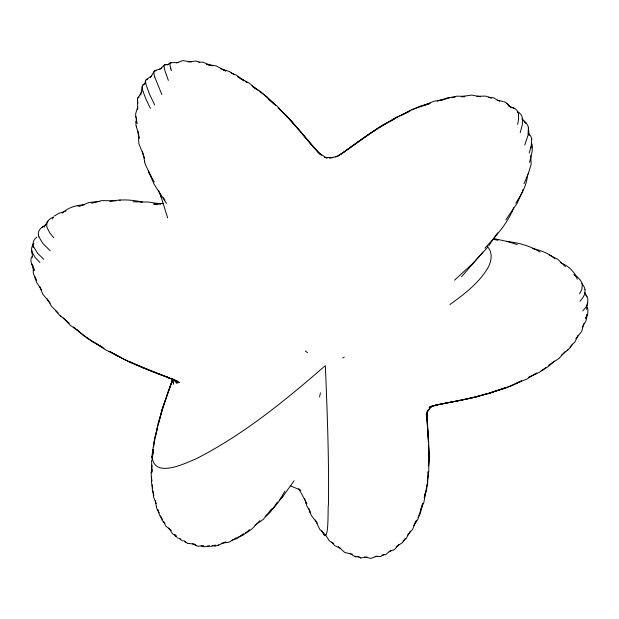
<?xml version="1.0" encoding="UTF-8"?>
<svg xmlns="http://www.w3.org/2000/svg" width="619" height="619" viewBox="0 0 619 619"><rect width="100%" height="100%" fill="white"/><g stroke="black" fill="none" stroke-linecap="round" stroke-linejoin="round"><path stroke-width="0.93" d="M152.081 484.878L152.39 490.248L153.922 495.316M152.096 460.049L152.173 454.338L153.025 449.054M33.078 265.729L33.372 273.83L36.707 280.5M33.109 247.515L33.117 243.685M424.247 497.452L427.613 483.145M429.122 454.454L428.634 445.138M151.624 477.148L151.539 482.789L152.63 487.996M151.848 472.343L151.988 469.465M152.529 457.944L152.939 449.301M427.597 483.586L428.209 471.848M428.65 463.368L429.145 453.951M151.957 465.132L151.183 473.852L151.469 478.247M151.57 460.621L151.957 471.933M427.559 410.66L426.793 420.224L426.808 417.887L428.704 442.531L428.789 471.314L427.358 480.777M136.559 117.958L135.886 124.698L139.538 138.277M427.141 483.95L426.607 490.031L424.348 497.738M427.381 481.095L427.791 476.351M428.031 473.504L428.193 471.601M428.681 465.906L429.184 459.716L428.665 447.684M152.924 454.625L153.195 451.708M153.636 446.941L154.673 438.066L157.419 427.605M154.077 442.136L154.17 441.161M151.237 472.87L151.338 471.848M152.994 448.349L155.586 435.83M531.179 147.933L531.69 139.229M527.504 174.581C527.032 185.213 521.299 194.505 515.759 203.225M586.572 309.399L587.918 299.627A81.847 25.913 0.7 0 0 585.396 294.365M531.706 144.126L529.245 152.994M425.694 491.262L423.961 502.055L420.611 510.157M151.972 457.511L153.272 449.959M155.539 436.743L158.17 423.032L167.401 394.063L172.67 379.478M140.73 94.97L142.347 86.08M135.785 122.198L135.878 121.711M320.394 392.856L319.582 396.996M583.787 323.621L581.736 331.366L575.863 338.748M587.872 302.768L586.232 306.8L582.796 310.931M156.019 434.012L157.543 427.628M157.984 425.802L161.714 410.737L172.74 378.72L171.618 383.316M517.631 124.411L518.575 119.374L518.498 114.329A85.391 24.319 -44.9 0 0 511.24 107.458M529.554 162.48L532.108 151.686L532.394 146.602A87.457 26.47 -37.8 0 0 531.597 143.353M522.776 190.582L523.047 189.476M422.638 503.998L420.332 513.352L417.91 517.732M158.905 422.096L163.478 405.267L172.879 379.3L172.515 380.329M422.7 503.255L417.964 519.124L413.624 525.74M171.889 382.333L172.183 381.335M137.666 107.025L135.631 113.881L135.878 117.107M144.606 84.246L145.72 80.602M522.451 191.72L516.935 203.581L505.816 219.892M586.394 319.799L586.882 315.179A81.53 25.379 4.3 0 0 586.75 314.413M520.2 132.698L522.351 124.566L522.451 118.368A85.267 24.567 -43.7 0 0 517.538 112.054M162.077 409.623L162.48 408.494M528.108 174.171L531.133 164.337L530.823 155.632M524.788 144.97L528.03 135.151L528.394 127.839M415.914 521.469L412.571 529.446L407.418 535.187M585.566 318.793L587.702 313.787L587.934 309.918A81.468 25.511 3.1 0 0 587.284 307.628M484.932 248.173C495.107 236.814 506.009 225.424 512.153 211.241M511.634 212.456L513.662 207.744M523.991 183.742L528.696 172.794M578.216 335.111L575.082 341.711L569.851 347.089M587.114 315.357L585.706 317.717M586.069 320.572L582.386 327.025M410.358 531.094L406.172 538.515L403.046 540.96M415.016 522.854L416.51 520.208M274.14 507.418L278.782 501.684L284.918 491.107M280.531 498.829L281.134 497.777M572.521 344.071L570.091 347.808L567.159 350.524M426.073 414.467L430.36 407.209M137.967 97.903L141.418 92.239M150.301 77.685L154.247 71.216M497.645 232.79L488.701 245.898M44.111 227.188L47.996 220.991M265.218 516.556L269.745 512.772L274.356 506.644M273.737 507.603L277.405 501.986M402.404 542.693L405.143 538.615M360.699 557.912L357.148 556.303M579.531 293.832L581.829 289.553L582.286 284.701M279.192 500.678L282.403 497.072L294.11 480.762M282.403 497.072L282.891 496.392M254.943 525.268L263.462 519.24L271.555 508.957M266.394 515.859L267.029 515.023M482.959 252.126L461.565 276.716M487.509 247.391L472.754 263.462L454.485 280.206M565.441 351.252L559.15 358.355L548.55 365.372M399.038 544.503L394.527 549.517L389.042 551.591M579.918 301.244C582.912 298.203 585.69 294.095 584.978 289.615M259.895 520.695L251.941 528.92L247.964 531.76M142.857 85.151L144.954 83.194M159.648 69.498L164.546 64.933M54.364 216.023L58.658 213.362L66.055 211.002M237.688 537.307L242.331 535.613L245.998 532.874M427.342 410.753L432.913 405.693M554.485 361.024L548.155 366.672L541.099 370.742M245.341 533.477L249.573 529.64M271.749 509.576L274.612 506.992M528.394 377.52L538.979 372.491L543.242 369.69M542.515 370.27L546.244 367.284M561.185 355.314L567.994 349.859M243.46 533.671L237.062 538.545L232.001 540.209M381.938 555.127L385.637 554.632L390.984 550.438M366.703 135.6L368.491 134.377M340.79 154.371L358.331 141.596M367.315 135.151L344.628 151.725L345.518 151.098M338.794 155.586L378.356 127.769L394.636 118.809M449.951 304.509C463.677 294.644 477.651 284.075 486.836 269.613C491.277 262.897 493.614 252.745 487.199 246.439M41.914 227.444L45.798 224.72M62.132 213.261C68.075 207.396 76.183 205.214 84.277 204.866M146.208 79.704L151.887 75.742M167.207 65.034L170.504 62.736M383.308 124.736L398.087 116.983M357.797 141.952L384.012 124.257M236.473 537.64L229.208 542.128L221.509 543.296M535.721 373.605L526.568 379.223L512.122 384.948M384.051 554.4L380.824 556.466L375.16 556.535M396.075 546.732L402.489 542.639M395.657 117.641L408.269 111.931M367.91 134.741L377.698 128.706M379.168 127.8L382.596 125.688M383.277 125.262L386.674 123.173M387.386 122.732L396.423 117.161M335.668 157.071L344.698 151.601M399.626 116.086L411.983 109.517L429.068 103.853M521.515 380.987L512.671 385.42L491.625 392.291M529.183 376.979L530.885 376.089M535.141 373.861L536.843 372.971M401.53 115.242L410.142 110.878M411.867 110.012L419.434 106.383L430.267 103.334M198.521 457.549C245.085 433.439 285.939 399.851 325.354 365.62C327.227 411.929 329.06 458.277 328.449 504.632C327.49 506.257 329.672 549.316 321.872 530.823M342.694 357.898L344.319 357.124M511.921 385.32L505.514 388.175L489.59 392.91M516.254 383.262L521.461 380.801M194.753 459.368C183.564 464.064 153.574 478.619 152.096 456.234M211.899 545.625L215.776 545.912L218.801 544.991M218.143 545.293L225.788 541.826M245.333 532.951L248.474 531.52M53.342 217.122L52.453 217.517A87.434 24.226 19.2 0 0 47.315 228.125L49.652 232.643L53.768 237.766M423.195 105.625L433.64 101.346L445.556 99.249M78.768 206.553L89.244 202.444L99.775 201.469M505.081 387.695L490.395 393.142L461.294 400.276L435.969 404.911L437.587 404.594M377.288 556.009L370.959 558.384L364.405 556.907M154.665 70.852L161.884 68.222M176.33 62.968L182.837 60.616L191.573 61.985M215.342 545.053L210.53 546.608M429.075 407.511L438.144 404.486M437.238 101.152L448.063 97.655L455.158 97.121M489.83 392.872L476.676 396.841M91.627 203.179L101.957 200.579L116.032 200.835M487.772 393.452L472.08 397.978L445.479 403.201M440.341 100.533L443.088 99.767M446.756 98.746L449.502 97.98M451.336 97.469L456.66 96.177L464.83 96.332M329.424 158.216L338.663 155.949M461.294 400.276L462.231 400.052M489.234 393.429L490.395 393.142M205.794 546.592L209.539 545.679M429.625 406.606L446.338 403.015M431.977 405.894L451.189 402.157M450.292 402.35L477.791 396.601M459.29 400.671L460.312 400.485M461.565 96.556L471.632 95.086L480.568 96.773M203.574 545.71L198.034 546.26L192.354 543.753M109.818 201.492C120.21 199.156 130.942 199.589 141.279 201.848M367.137 557.1L360.668 557.967L360.32 557.332M77.375 205.779L78.59 205.616M119.366 200.231L120.318 200.107M164.987 64.74L168.724 64.291M188.323 61.931L195.79 61.033L199.597 62.179M205.175 546.724L202.962 546.662L201.198 545.695M163.54 203.303L154.162 203.976L158.007 203.968M461.766 96.858L464.598 96.75M476.862 96.255L485.892 96.131L491.455 98.313M170.72 62.681L178.45 62.55M198.738 62.21L202.753 62.155L212.449 65.893M355.321 556.783L359.105 556.736M133.015 201.779L148.661 202.057L160.429 203.953M488.492 97.16L493.444 97.756L499.548 101.237M324.433 157.319L332.914 157.744M154.278 203.682L158.1 203.961M209.408 546.693L207.481 546.175M183.564 540.627L187.627 543.405L194.443 544.078M188.184 543.513L188.772 543.567M214.747 545.881L215.25 545.927M506.497 241.449C518.235 242.656 529.918 245.673 539.992 252.026M493.823 238.563L508.114 241.681M206.723 64.407L216.193 65.924L225.765 70.883M153.574 204.239L155.462 204.61M139.685 201.539L142.494 202.088M497.32 100.27L502.899 101.431M158.99 203.643L160.863 204.053M338.345 546.592L344.783 552.496L352.327 554.198M493.273 239.205L497.924 240.311M532.294 248.498C540.426 250.355 548.774 253.009 554.964 258.881M206.854 64.453L209.578 65.312M220.465 68.717L229.541 71.564L234.439 74.706M506.868 241.286L517.236 244.606M176.709 380.778L153.032 371.918L123.653 359.244L109.13 351.205M177.947 381.381L129.564 362.084L119.599 356.915M223.018 69.97L225.664 70.984M230.949 73.027L236.296 75.092L244.087 80.594M549.161 254.904L557.851 259.353L565.418 266.696M290.303 485.76L300.942 490.256M179.649 382.527L166.774 376.94L169.103 377.892L142.238 367.624L129.843 361.775M508.16 105.656L514.319 108.356M182.489 540.983L179.363 538.383M178.38 538.321L177.39 537.803M340.636 548.449L334.546 545.556L331.946 542.267M120.388 357.186L105.385 349.743L95.868 343.321M176.423 536.039L172.554 533.771L168.794 528.038M239.499 78.009L248.939 82.915L258.402 90.707M560.249 262.541C567.917 265.621 574.54 271.199 577.272 279.262M103.969 348.265L91.272 341.077L82.157 333.858M110.553 351.902L117.958 356.002M517.291 111.768L518.9 112.728M73.483 326.855L83.225 335.498L95.194 342.903M95.636 343.158L102.576 347.298M86.575 337.765L87.821 338.508M116.233 355.43L117.331 356.087M333.533 543.428L329.362 540.844L325.393 534.801M349.627 553.316L355.26 556.775L354.911 556.141M196.548 545.78L195.697 545.184M237.642 76.771L239.244 77.801M240.845 78.837L244.056 80.903M252.072 86.072L260.885 91.759L273.962 103.984M172.794 379.207L178.233 382.906M317.021 151.531L326.994 158.418M81.089 333.045L70.218 325.254L63.355 317.918M245.642 81.7L247.205 82.799M252.653 86.652L256.552 89.407M259.671 91.604L266.727 96.61M305.322 351.027L307.558 352.706M573.975 274.341L576.9 276.716M171.301 530.576L165.822 526.018L163.393 521.213M268.592 99.102L277.413 106.383L287.789 117.641M55.671 310.792L59.277 314.893L69.22 323.172M77.035 329.625L79.232 331.444M60.205 315.721L61.196 316.549M87.279 338.09L88.184 338.848M43.756 259.291L37.504 253.156L33.666 246.849A85.058 24.659 14.3 0 1 36.73 237.201M50.193 250.757L42.734 243.298L38.927 236.891M58.155 312.897L51.609 306.39L47.168 298.892M324.271 533.655L319.698 529.322L315.326 519.975M278.179 107.93L287.162 116.333L298.915 129.99M39.895 262.479L35.244 257.574L32.173 252.273M291.634 121.247L310.885 144.142L321.408 155.384M185.723 542.406L184.632 541.083M266.681 96.564L275.525 105.315M278.233 107.992L291.773 121.378M506.829 103.296L510.799 107.381M522.684 119.645L525.988 123.049M507.317 103.806L511.286 107.899M521.863 118.809L526.49 123.576M164.917 523.488L162.193 520.463L160.483 515.921M289.081 119.049L300.107 131.004L315.675 149.798M173.289 379.339L177.049 383.532M50.24 303.086L42.68 294.056L39.639 286.295M320.201 154.541L300.153 131.429M174.38 534.352L176.531 537.06M180.671 539.737L179.665 538.244M194.97 544.364L195.318 544.797M162.534 519.295L159.478 515.178L157.83 509.445M317.377 523.357L311.349 515.503L309.987 512.161M176.16 536.611L175.231 534.948M41.713 290.133L36.413 282.086L35.182 278.039M166.472 203.427L154.077 184.199L149.032 172.747M310.189 511.441L306.954 506.218L304.718 498.721M159.199 512.919L156.816 508.656L155.315 500.639M142.579 151.647L145.287 164.461L151.431 177.042M150.641 175.688L154.309 181.978M163.408 197.6L164.847 200.069M584.591 292.462L586.874 296.586M306.908 503.727L298.799 488.654M32.691 265.861L31.499 263.323L34.006 270.387M150.448 108.457L145.999 99.226L142.981 91.318M154.649 104.905L149.365 93.779L146.138 84.935A87.65 10.361 55.4 0 1 147.446 79.356M324.209 535.056L323.861 534.313M161.876 94.583L154.711 77.004M144.738 158.348L138.888 143.84L138.199 131.429M158.418 190.273L161.451 197.368L160.112 193.685L167.61 217.865M156.189 503.618L153.566 496.933L152.947 490.797M168.368 80.416L164.964 70.86A87.619 8.117 59.9 0 1 165.559 64.771M171.401 70.744L170.805 68.763M308.78 508.207L310.181 512.78M136.226 126.261L136.466 127.119M148.498 170.805L149.264 173.591M305.786 502.605L305.979 503.317M135.731 116.349L137.147 123.638M144.428 161.157L144.575 161.923M151.33 477.442L151.972 481.172M156.298 506.365L156.429 507.17M31.646 249.875L32.59 257.388M33.983 268.499L34.223 270.379M35.043 276.948L35.283 278.829M173.127 379.486L173.637 384.151L173.56 383.331M528.518 128.729L529.09 135.453M426.793 414.39L428.402 441.92M428.464 442.245L426.893 411.658M429.106 452.853L429.145 453.418M137.526 100.177L137.728 109.648M323.876 534.46A92.138 5.641 85.6 0 1 323.157 532.348M32.134 252.266A84.888 24.868 13 0 1 32.962 244.931M33.434 244.296A84.888 24.868 13 0 1 33.975 243.685M142.927 91.248A88.571 11.057 54.2 0 1 143.755 84.749M529.802 134.942A86.459 25.928 -39 0 1 531.736 139.205M528.719 133.905A86.459 25.928 -39 0 1 529.284 134.4M574.123 274.759A83.782 26.927 -2.9 0 1 582.317 284.701M31.461 263.315A85.027 25.394 10.7 0 1 31.894 256.552M38.896 236.884A85.886 24.365 16.7 0 1 43.407 226.461M137.991 103.04A89.825 12.326 52 0 1 139.136 97.113M154.704 76.988A87.333 9.215 57.7 0 1 155.957 70.868M503.673 101.609A84.687 23.561 -47.3 0 1 507.758 104.363M524.811 122.129A85.515 25.155 -41.3 0 1 528.433 127.808M52.561 218.979A87.024 23.801 20.4 0 1 53.443 217.13M170.852 68.841A87.712 7.529 61.1 0 1 171.564 62.836M581.837 283.664A82.931 26.524 -1.7 0 1 585.009 289.615M198.482 457.611A197.825 55.385 -45.3 0 1 194.706 459.43"/></g></svg>
